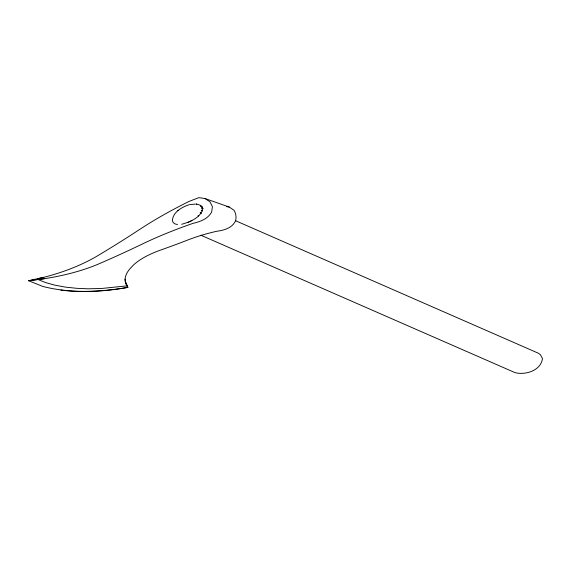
<?xml version="1.0" encoding="UTF-8"?>
<svg xmlns="http://www.w3.org/2000/svg" width="571" height="571" viewBox="0 0 571 571"><rect width="100%" height="100%" fill="white"/><g stroke="black" fill="none" stroke-linecap="round" stroke-linejoin="round"><path stroke-width="0.86" d="M189.286 204.654C182.021 207.059 172.863 212.019 172.378 220.649L173.206 222.547L174.954 223.882L177.488 224.553M177.845 210.735L178.338 210.278M181.642 224.275C189.758 222.105 200.928 217.701 202.855 208.543L201.891 206.566L199.779 205.075L196.181 203.94L196.781 204.204M191.877 220.534L188.13 222.44M43.796 277.32L28.55 280.696L42.789 286.428C70.583 293.601 99.732 292.081 127.811 287.391L125.791 283.666A107.641 35.174 -6 0 1 131.173 267.471A79.647 29.499 -6.2 0 1 160.936 249.955A550.801 204.004 -6.2 0 0 187.78 240.006A104.464 38.692 -6.2 0 1 216.395 231.341C223.896 230.299 232.304 228.214 235.68 220.527A16.088 14.596 -27.3 0 0 233.996 210.235L229.221 207.037L204.903 198.494L198.865 197.666L189.451 201.256A320.959 140.223 -12.4 0 0 139.51 229.535A894.607 390.842 -12.4 0 1 97.984 255.558A108.247 47.322 -12.4 0 1 43.796 277.32L37.829 278.641L37.979 279.519L45.637 282.588L54.98 285.186L65.444 287.12L76.849 288.326L88.02 288.805L101.731 288.469L126.99 285.857L126.869 285.172M189.993 204.518L195.396 204.125M44.046 278.755L28.564 280.704L44.046 278.755A108.247 40.063 -6.2 0 0 99.318 263.681A894.607 331.344 -6.2 0 0 141.915 244.217A320.959 118.875 -6.2 0 1 193.062 223.34C200.342 221.662 207.808 218.964 211.641 212.084L212.412 206.666L209.957 201.791L204.903 198.494M226.608 206.659L229.221 207.037M60.826 290.082L60.847 290.089A102.816 41.576 -9.2 0 0 127.825 287.399L125.506 281.995L125.02 279.133M235.609 220.749L538.581 353.313L540.344 354.655L542.45 358.495C541.08 370.6 525.327 375.361 514.999 372.627L200.864 235.216M125.506 281.995L127.811 287.391M202.855 208.522L201.406 207.894L202.855 208.543M201.884 206.559L200.557 205.981L201.891 206.566M202.591 210.82L201.249 210.235L202.584 210.835M201.12 213.297L200.114 212.855L201.113 213.304M198.687 215.831L198.073 215.56L198.679 215.831"/></g></svg>
